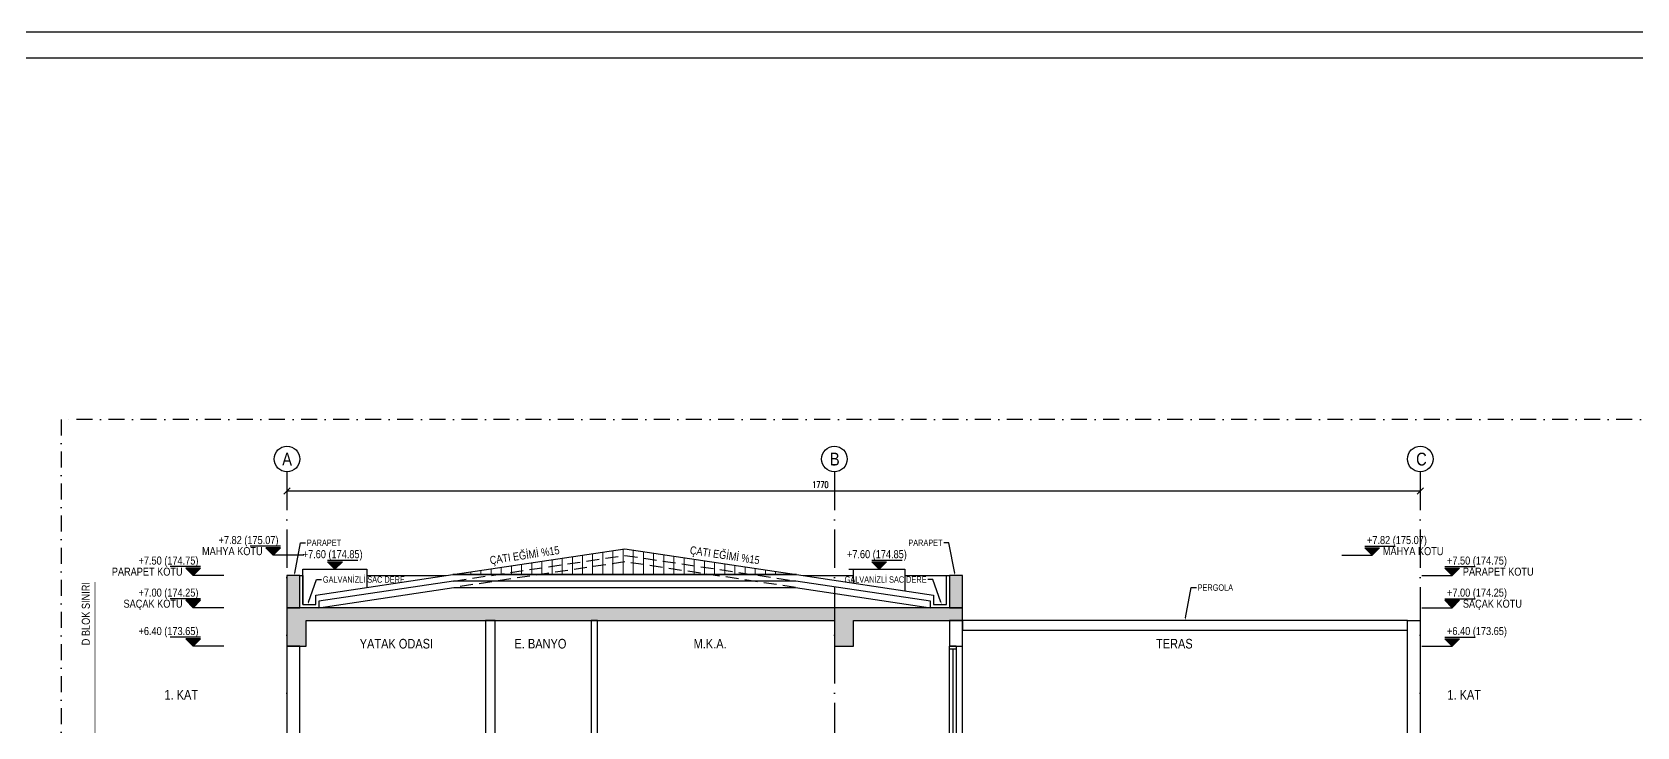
# Model space of a CAD drawing. Header units: millimetres. Extents: x 82776 to 137242, y 11666 to 27998.
# Drawn here: x 106024 to 108530, y 13581 to 14666 of the extents above; entities that cross this region are included whole.
import ezdxf
from ezdxf import colors
from ezdxf.entities.mleader import LeaderData, LeaderLine
from ezdxf.enums import TextEntityAlignment as Align
from ezdxf.math import Vec2, Vec3

# ---------------------------------------------------------------- set-up
doc = ezdxf.new("R2010")
doc.units = ezdxf.units.MM
for name, pattern in [('( Hidden )', [0.375, 0.25, -0.125]), ('ACAD_ISO03W100', [30, 12, -18]), ('ACAD_ISO10W100', [18, 12, -3, 0, -3]), ('DASHDOT', [1, 0.5, -0.25, 0, -0.25])]:
    doc.linetypes.add(name, pattern=pattern)
doc.layers.add('0_IFC_Blok Sınırı', color=32, linetype='ACAD_ISO03W100', lineweight=0)
for name, color, linetype in [('0_IFC_Concrete Trace', 253, '( Hidden )'), ('0_IFC_Dimension_Exterior_50', 253, 'Continuous'), ('0_IFC_Elevation_3', 21, 'Continuous'), ('0_IFC_Elevation_4', 11, 'Continuous'), ('0_IFC_Elevation_5', 252, 'Continuous'), ('0_IFC_Grid', 14, 'ACAD_ISO10W100'), ('0_IFC_Grid_Text_100', 14, 'Continuous'), ('0_IFC_Hatch', 250, 'Continuous'), ('0_IFC_Hatch_Structure', 251, 'Continuous'), ('0_IFC_Legend_Viewport', 7, 'Continuous'), ('0_IFC_Notation_Level_50', 160, 'Continuous'), ('0_IFC_Notation_Section_50', 10, 'Continuous'), ('0_IFC_Room_Text(No)_50', 12, 'Continuous'), ('0_IFC_Steelsection', 20, 'Continuous'), ('0_IFC_Text_Explanation_50', 231, 'Continuous'), ('1_IFC_Concrete_Section', 50, 'Continuous'), ('2_IFC_Wall', 130, 'Continuous'), ('3_IFC_Window', 136, 'Continuous'), ('4_IFC_Kaplama', 55, 'Continuous')]:
    doc.layers.add(name, color=color, linetype=linetype)
doc.styles.add('IFC_TEXT', font='ARIALN.TTF')
doc.styles.add('IFC_TEXT_DIM', font='romans.shx', dxfattribs={"width": 0.7})
doc.dimstyles.new('IFC_Dim50', dxfattribs={"dimtxt": 10, "dimasz": 10, "dimexe": 0.00125, "dimexo": 0.000625, "dimgap": 5, "dimtad": 1, "dimdec": 4, "dimrnd": 0.5, "dimzin": 9, "dimtxsty": 'IFC_TEXT_DIM', "dimblk": 'OBLIQUE', "dimcen": -2.5, "dimclrd": 256, "dimclre": 256, "dimclrt": 256, "dimazin": 0, "dimtfac": 1, "dimtdec": 4, "dimtix": 1, "dimtmove": 1, "dimatfit": 3, "dimfxl": 5, "dimfxlon": 1, "dimtfillclr": 256, "dimlwd": -1, "dimlwe": 5, "dimarcsym": 0})

# ---------------------------------------------------------------- blocks, each defined once
blk = doc.blocks.new('*U2471')
at = {"layer": '0_IFC_Legend_Viewport', "transparency": 33554687}
blk.add_lwpolyline([(-3420.8, 2920), (0, 2920), (0, 0), (-3420.8, 0)], close=True, dxfattribs=at)
at = {"style": 'IFC_TEXT'}
for tag, p in [('PAFTA', (-2537.4, 17.9)), ('KOT', (-1159.1, 18)), ('OLCEK', (-110.4, 17.9))]:
    blk.add_attdef(tag, p, '', height=35, dxfattribs=at)
blk = doc.blocks.new('*U365')
blk.add_wipeout([(-50, 0), (-50, -10), (230, -10), (230, 0)]).dxf.layer = '3_IFC_Window'
at = {"layer": '3_IFC_Window'}
blk.add_lwpolyline([(-50, 0), (-50, -10), (230, -10), (230, 0)], close=True, dxfattribs=at)
for points in [[(-45, 0), (-45, -10)], [(225, 0), (225, -10)], [(230, 0), (230, -10)], [(225, -5), (-45, -5)]]:
    blk.add_lwpolyline(points, dxfattribs=at)
blk = doc.blocks.new('D_1-1 KST_ALTLIK')
at = {"layer": '0_IFC_Hatch', "lineweight": 0}
h = blk.add_hatch(dxfattribs=at)
h.set_pattern_fill('LINE', color=256, scale=5, angle=90)
h.set_pattern_definition([(90, (-106254.084, -12717.086), (-15.875, 1e-15), [])])
h.paths.add_polyline_path([(795.7, 1101.6), (259.3, 1101.6), (527.5, 1141.8)])
at = {"layer": '0_IFC_Concrete Trace', "linetype": '( Hidden )', "ltscale": 80}
for points in [[(260, 1091.6), (527.5, 1131.7), (795, 1091.6)], [(794.3, 1081.6), (527.5, 1121.6), (260.7, 1081.6)]]:
    blk.add_lwpolyline(points, dxfattribs=at)
at = {"layer": '0_IFC_Elevation_3'}
for points in [[(795.7, 1101.6), (259.3, 1101.6), (527.5, 1141.8)], [(1055, 1015), (1750, 1015), (1750, 1030), (1055, 1030)]]:
    blk.add_lwpolyline(points, close=True, dxfattribs=at)
at = {"layer": '0_IFC_Elevation_4'}
for points in [[(25, 1055), (25, 1110), (125, 1110), (125, 1081.5)], [(885, 1088.2), (885, 1110), (965, 1110), (965, 1076.2)]]:
    blk.add_lwpolyline(points, dxfattribs=at)
at = {"layer": '0_IFC_Elevation_5'}
for points in [[(125, 1100), (248.5, 1100)], [(739.1, 1100), (739.1, 1100)], [(806.5, 1100), (885, 1100)], [(965, 1100), (1030, 1100)]]:
    blk.add_lwpolyline(points, dxfattribs=at)
at = {"layer": '0_IFC_Steelsection'}
blk.add_lwpolyline([(50, 1050), (260.7, 1081.6), (794.3, 1081.6), (1005, 1050), (1005, 1060.1), (795, 1091.6), (260, 1091.6), (50, 1060.1)], close=True, dxfattribs=at)
at = {"layer": '1_IFC_Concrete_Section'}
for points in [[(0, 1050), (20, 1050), (20, 1100), (0, 1100)], [(1035, 1050), (1055, 1050), (1055, 1100), (1035, 1100)]]:
    blk.add_lwpolyline(points, close=True, dxfattribs=at)
at = {"layer": '2_IFC_Wall'}
for points in [[(325, 1030), (310, 1030), (310, 700), (325, 700)], [(485, 1030), (475, 1030), (475, 700), (485, 700)], [(1750, 1030), (1770, 1030), (1770, 790), (1750, 790)], [(20, 990), (0, 990), (0, 700), (20, 700)]]:
    blk.add_lwpolyline(points, close=True, dxfattribs=at)
at = {"layer": '4_IFC_Kaplama', "transparency": 33554687}
blk.add_lwpolyline([(20, 1100), (25, 1100), (25, 1055), (45, 1055), (45, 1069.5), (259.3, 1101.6), (795.7, 1101.6), (1010, 1069.5), (1010, 1055), (1030, 1055), (1030, 1100), (1035, 1100)], dxfattribs=at)
at = {"xscale": -1, "rotation": 270}
blk.add_blockref('*U365', (1045, 760), dxfattribs=at)
at = {"layer": '0_IFC_Hatch_Structure'}
h = blk.add_hatch(dxfattribs=at)
h.set_pattern_fill('ANSI33', color=256, angle=180)
h.set_pattern_definition([(225, (-106513.936, -12717.086), (4.49012806, -4.49012806), []), (225, (-106518.426, -12717.086), (4.49012806, -4.49012806), [3.175, -1.5875])])
h.paths.add_polyline_path([(1035, 1050), (1055, 1050), (1055, 1100), (1035, 1100)])
h.paths.add_polyline_path([(0, 990), (30, 990), (30, 1030), (855, 1030), (855, 990), (885, 990), (885, 1030), (1055, 1030), (1055, 1050), (0, 1050)])
h.paths.add_polyline_path([(0, 1050), (20, 1050), (20, 1100), (0, 1100)])
h.paths.add_polyline_path([(1750, 650), (1770, 650), (1770, 790), (1750, 790)])
at = {"layer": '0_IFC_Elevation_5'}
blk.add_lwpolyline([(1055, 710), (1055, 990)], dxfattribs=at)
at = {"layer": '1_IFC_Concrete_Section'}
blk.add_lwpolyline([(0, 990), (30, 990), (30, 1030), (855, 1030), (855, 990), (885, 990), (885, 1030), (1055, 1030), (1055, 1050), (0, 1050)], close=True, dxfattribs=at)
at = {"layer": '2_IFC_Wall'}
blk.add_lwpolyline([(1055, 1030), (1035, 1030), (1035, 990), (1055, 990)], close=True, dxfattribs=at)
blk = doc.blocks.new('0_IFC_ROOM_SEC_50')
at = {"layer": '0_IFC_Room_Text(No)_50', "style": 'IFC_TEXT'}
for tag, height, p in [('ROOM_NAME', 15, (10.2, -26.2)), ('ROOM_NUMBER', 10, (10.2, -7.2))]:
    blk.add_attdef(tag, text='', height=height, dxfattribs=at).set_placement(p, align=Align.MIDDLE_CENTER)
blk = doc.blocks.new('0_IFC_AXIS_TEXT_100')
at = {"layer": '0_IFC_Grid_Text_100'}
blk.add_circle((0, 1000), 1000, dxfattribs=at)
at = {"layer": '0_IFC_Grid_Text_100', "style": 'IFC_TEXT'}
blk.add_attdef('AXIS_NO', text='', height=1000, dxfattribs=at).set_placement((0, 993), align=Align.MIDDLE_CENTER)
blk = doc.blocks.new('_Oblique')
at = {"color": 0, "linetype": 'ByBlock', "lineweight": -2}
blk.add_line((-0.5, -0.5), (0.5, 0.5), dxfattribs=at)
blk = doc.blocks.new('*D2427')
at = {"layer": '0_IFC_Dimension_Exterior_50', "lineweight": 5, "transparency": 16777216}
for p, q in [((-1225, 30), (-1225, 30)), ((545, 30), (545, 30))]:
    blk.add_line(p, q, dxfattribs=at)
at = {"layer": '0_IFC_Dimension_Exterior_50', "transparency": 16777216}
blk.add_line((545, 30), (-1225, 30), dxfattribs=at)
at = {"layer": 'Defpoints', "color": 0, "transparency": 16777216}
for p in [(-1225, 30), (-1225, 30), (545, 30)]:
    blk.add_point(p, dxfattribs=at)
at = {"layer": '0_IFC_Dimension_Exterior_50', "transparency": 16777216, "xscale": 10, "yscale": 10, "zscale": 10, "rotation": 180}
blk.add_blockref('_Oblique', (-1225, 30), dxfattribs=at)
at = {"layer": '0_IFC_Dimension_Exterior_50', "transparency": 16777216, "xscale": 10, "yscale": 10, "zscale": 10}
blk.add_blockref('_Oblique', (545, 30), dxfattribs=at)
at = {"layer": '0_IFC_Dimension_Exterior_50', "transparency": 16777216, "insert": (-391.8, 40), "char_height": 10, "attachment_point": 5, "style": 'IFC_TEXT_DIM'}
blk.add_mtext('1770', dxfattribs=at)
blk = doc.blocks.new('0_IFC_NOT_RUDELEVEL_50_N')
at = {"layer": '0_IFC_Notation_Level_50'}
h = blk.add_hatch(color=256, dxfattribs=at)
h.dxf.hatch_style = 1
h.paths.add_polyline_path([(-201.6, 201.6), (201.6, 201.6), (0, 0)])
for p, q in [((-834.4, 0), (0, 0)), ((-201.6, 246.4), (627.2, 246.4))]:
    blk.add_line(p, q, dxfattribs=at)
blk.add_lwpolyline([(-201.6, 201.6), (201.6, 201.6), (0, 0), (-201.6, 201.6)], dxfattribs=at)
at = {"layer": '0_IFC_Notation_Level_50', "style": 'IFC_TEXT'}
blk.add_attdef('LEVEL', (-201.6, 302.4), '', height=280, dxfattribs=at)
blk = doc.blocks.new('*U2452')
ref = blk.add_blockref('0_IFC_NOT_RUDELEVEL_50_N', (-125, 1182), dxfattribs=dict(xscale=0.057142857142768, yscale=0.057142857142768, zscale=0.057142857142768))
ref.add_attrib('LEVEL', '+7.82 (175.07)', (-133.2, 1199.3), dxfattribs={"layer": '0_IFC_Notation_Level_50', "height": 12.5, "style": 'IFC_TEXT'})
ref = blk.add_blockref('0_IFC_NOT_RUDELEVEL_50_N', (0, 1150), dxfattribs=dict(xscale=0.057142857142768, yscale=0.057142857142768, zscale=0.057142857142768))
ref.add_attrib('LEVEL', '+7.50 (174.75)', (-8.2, 1167.3), dxfattribs={"layer": '0_IFC_Notation_Level_50', "height": 12.5, "style": 'IFC_TEXT'})
ref = blk.add_blockref('0_IFC_NOT_RUDELEVEL_50_N', (0, 1100), dxfattribs=dict(xscale=0.057142857142768, yscale=0.057142857142768, zscale=0.057142857142768))
ref.add_attrib('LEVEL', '+7.00 (174.25)', (-8.2, 1117.3), dxfattribs={"layer": '0_IFC_Notation_Level_50', "height": 12.5, "style": 'IFC_TEXT'})
ref = blk.add_blockref('0_IFC_NOT_RUDELEVEL_50_N', (0, 1040), dxfattribs=dict(xscale=0.057142857142768, yscale=0.057142857142768, zscale=0.057142857142768))
ref.add_attrib('LEVEL', '+6.40 (173.65)', (-8.2, 1057.3), dxfattribs={"layer": '0_IFC_Notation_Level_50', "height": 12.5, "style": 'IFC_TEXT'})
at = {"layer": '0_IFC_Notation_Level_50', "char_height": 12.5, "attachment_point": 1, "style": 'IFC_TEXT'}
for s, insert in [('MAHYA KOTU', (-108.5, 1194.5)), ('PARAPET KOTU', (16.5, 1162.5)), ('SAÇAK KOTU', (16.5, 1112.5))]:
    blk.add_mtext_dynamic_manual_height_columns(s, width=128.311, gutter_width=12.5, heights=[0], dxfattribs=dict(at, insert=insert))
at = {"layer": '0_IFC_Text_Explanation_50', "insert": (18.6, 964.1), "char_height": 15, "attachment_point": 5, "style": 'IFC_TEXT'}
blk.add_mtext_dynamic_manual_height_columns('\\pxt4;1. KAT', width=215.825, gutter_width=125, heights=[0], dxfattribs=at)
blk = doc.blocks.new('*U2453')
ref = blk.add_blockref('0_IFC_NOT_RUDELEVEL_50_N', (125, 1182), dxfattribs=dict(xscale=-0.057142857142768, yscale=0.057142857142768, zscale=0.057142857142768))
ref.add_attrib('LEVEL', '+7.82 (175.07)', (39.7, 1199.3), dxfattribs={"layer": '0_IFC_Notation_Level_50', "height": 12.5, "style": 'IFC_TEXT'})
ref = blk.add_blockref('0_IFC_NOT_RUDELEVEL_50_N', (0, 1150), dxfattribs=dict(xscale=-0.057142857142768, yscale=0.057142857142768, zscale=0.057142857142768))
ref.add_attrib('LEVEL', '+7.50 (174.75)', (-85.3, 1167.3), dxfattribs={"layer": '0_IFC_Notation_Level_50', "height": 12.5, "style": 'IFC_TEXT'})
ref = blk.add_blockref('0_IFC_NOT_RUDELEVEL_50_N', (0, 1100), dxfattribs=dict(xscale=-0.057142857142768, yscale=0.057142857142768, zscale=0.057142857142768))
ref.add_attrib('LEVEL', '+7.00 (174.25)', (-85.3, 1117.3), dxfattribs={"layer": '0_IFC_Notation_Level_50', "height": 12.5, "style": 'IFC_TEXT'})
ref = blk.add_blockref('0_IFC_NOT_RUDELEVEL_50_N', (0, 1040), dxfattribs=dict(xscale=-0.057142857142768, yscale=0.057142857142768, zscale=0.057142857142768))
ref.add_attrib('LEVEL', '+6.40 (173.65)', (-85.3, 1057.3), dxfattribs={"layer": '0_IFC_Notation_Level_50', "height": 12.5, "style": 'IFC_TEXT'})
at = {"layer": '0_IFC_Notation_Level_50', "char_height": 12.5, "attachment_point": 3, "style": 'IFC_TEXT'}
for s, insert in [('MAHYA KOTU', (108.5, 1194.5)), ('PARAPET KOTU', (-16.5, 1162.5)), ('SAÇAK KOTU', (-16.5, 1112.5))]:
    blk.add_mtext_dynamic_manual_height_columns(s, width=128.311, gutter_width=12.5, heights=[0], dxfattribs=dict(at, insert=insert))
at = {"layer": '0_IFC_Text_Explanation_50', "insert": (-18.6, 964.1), "char_height": 15, "attachment_point": 5, "style": 'IFC_TEXT'}
blk.add_mtext_dynamic_manual_height_columns('\\pxt4;1. KAT', width=215.825, gutter_width=125, heights=[0], dxfattribs=at)
blk = doc.blocks.new('D_1-1 KST_YAZI')
ref = blk.add_blockref('0_IFC_ROOM_SEC_50', (170.3, 1020))
ref.add_attrib('ROOM_NAME', 'YATAK ODASI', dxfattribs={"layer": '0_IFC_Room_Text(No)_50', "height": 15, "style": 'IFC_TEXT'}).set_placement((170.9, 993.8), align=Align.MIDDLE_CENTER)
ref = blk.add_blockref('0_IFC_ROOM_SEC_50', (395.3, 1020))
ref.add_attrib('ROOM_NAME', 'E. BANYO', dxfattribs={"layer": '0_IFC_Room_Text(No)_50', "height": 15, "style": 'IFC_TEXT'}).set_placement((395.9, 993.8), align=Align.MIDDLE_CENTER)
ref = blk.add_blockref('0_IFC_ROOM_SEC_50', (660.3, 1020))
ref.add_attrib('ROOM_NAME', 'M.K.A.', dxfattribs={"layer": '0_IFC_Room_Text(No)_50', "height": 15, "style": 'IFC_TEXT'}).set_placement((660.9, 993.8), align=Align.MIDDLE_CENTER)
ref = blk.add_blockref('0_IFC_ROOM_SEC_50', (1385.3, 1020))
ref.add_attrib('ROOM_NAME', 'TERAS', dxfattribs={"layer": '0_IFC_Room_Text(No)_50', "height": 15, "style": 'IFC_TEXT'}).set_placement((1385.9, 993.8), align=Align.MIDDLE_CENTER)
at = {"layer": '0_IFC_Text_Explanation_50', "char_height": 12.5, "style": 'IFC_TEXT'}
for insert, attachment_point, rotation in [((315.9, 1130), 1, 8.5736), ((739.1, 1130), 3, 351.4264)]:
    blk.add_mtext_dynamic_manual_height_columns('ÇATI EĞİMİ %15', width=167.351, gutter_width=12.5, heights=[0], dxfattribs=dict(at, insert=insert, attachment_point=attachment_point, rotation=rotation))
at = {"layer": '0_IFC_Text_Explanation_50'}
ml = blk.add_multileader_mtext('Standard', dxfattribs=at)
ml.set_content('PARAPET', color=256, style='IFC_TEXT')
ml.set_leader_properties()
ml.build(insert=Vec2(0, 0))
ctx = ml.context
ctx.base_point, ctx.char_height, ctx.plane_origin = Vec3(29.1, 1151.3), 10, Vec3(11.4, 1100)
notes = []
notes.append((ctx, [(0, (1, 1, 0), (21.1, 1151.3), (1, 0), 8, [(0, [(11.4, 1100)], 0, [])])]))
ctx.mtext.insert, ctx.mtext.flow_direction = Vec3(31.1, 1156.3), 5
ml = blk.add_multileader_mtext('Standard', dxfattribs=at)
ml.set_content('PARAPET', color=256, style='IFC_TEXT')
ml.set_leader_properties()
ml.build(insert=Vec2(0, 0))
ctx = ml.context
ctx.base_point, ctx.char_height, ctx.plane_origin = Vec3(969.5, 1151.3), 10, Vec3(1043.6, 1100)
ctx.text_align_type = 2
notes.append((ctx, [(0, (1, 1, 0), (1033.9, 1151.3), (-1, 0), 8, [(0, [(1043.6, 1100)], 0, [])])]))
ctx.mtext.insert, ctx.mtext.rotation, ctx.mtext.alignment, ctx.mtext.flow_direction = Vec3(1023.9, 1156.3), 6.283185, 3, 5
ml = blk.add_multileader_mtext('Standard', dxfattribs=at)
ml.set_content('GALVANİZLİ SAC DERE', color=256, style='IFC_TEXT')
ml.set_leader_properties()
ml.build(insert=Vec2(0, 0))
ctx = ml.context
ctx.base_point, ctx.char_height, ctx.plane_origin = Vec3(54.1, 1093.9), 10, Vec3(36.4, 1055)
notes.append((ctx, [(0, (1, 1, 0), (46.1, 1093.9), (1, 0), 8, [(0, [(32.5, 1055)], 0, [])])]))
ctx.mtext.insert, ctx.mtext.flow_direction = Vec3(56.1, 1099), 5
ml = blk.add_multileader_mtext('Standard', dxfattribs=at)
ml.set_content('GALVANİZLİ SAC DERE', color=256, style='IFC_TEXT')
ml.set_leader_properties()
ml.build(insert=Vec2(0, 0))
ctx = ml.context
ctx.base_point, ctx.char_height, ctx.plane_origin = Vec3(870.2, 1093.9), 10, Vec3(1018.6, 1055)
ctx.text_align_type = 2
notes.append((ctx, [(0, (1, 1, 0), (1008.9, 1093.9), (-1, 0), 8, [(0, [(1022.5, 1055)], 0, [])])]))
ctx.mtext.insert, ctx.mtext.rotation, ctx.mtext.alignment, ctx.mtext.flow_direction = Vec3(998.9, 1099), 6.283185, 3, 5
ml = blk.add_multileader_mtext('Standard', dxfattribs=at)
ml.set_content('PERGOLA', color=256, style='IFC_TEXT')
ml.set_leader_properties()
ml.build(insert=Vec2(0, 0))
ctx = ml.context
ctx.base_point, ctx.char_height, ctx.plane_origin = Vec3(1420.3, 1081.3), 10, Vec3(1402.5, 1030)
notes.append((ctx, [(0, (1, 1, 0), (1412.3, 1081.3), (1, 0), 8, [(0, [(1402.5, 1030)], 0, [])])]))
ctx.mtext.insert, ctx.mtext.flow_direction = Vec3(1422.3, 1086.4), 5
for ctx, leaders in notes:
    for number, flags, end, landing, length, lines in leaders:
        leader = LeaderData()
        leader.index, (leader.has_last_leader_line, leader.has_dogleg_vector, leader.attachment_direction) = number, flags
        leader.last_leader_point, leader.dogleg_vector, leader.dogleg_length = Vec3(end), Vec3(landing), length
        for number, points, colour, breaks in lines:
            line = LeaderLine()
            line.index, line.vertices, line.color, line.breaks = number, Vec3.list(points), colors.encode_raw_color(colour), breaks
            leader.lines.append(line)
        ctx.leaders.append(leader)
blk = doc.blocks.new('D BLOK_GR2_AKS')
at = {"layer": '0_IFC_Grid', "ltscale": 5}
for points in [[(-1225, 60), (-1225, -1355)], [(-370, 60), (-370, -1355)], [(545, 60), (545, -1355)]]:
    blk.add_lwpolyline(points, dxfattribs=at)
ref = blk.add_blockref('0_IFC_AXIS_TEXT_100', (-1225, 60), dxfattribs=dict(xscale=0.02, yscale=0.02, zscale=0.02, rotation=359.9935031037731))
ref.add_attrib('AXIS_NO', 'A', dxfattribs={"layer": '0_IFC_Grid_Text_100', "height": 20, "rotation": 359.9935031, "style": 'IFC_TEXT'}).set_placement((-1224.8204, 79.8543), align=Align.MIDDLE_CENTER)
ref = blk.add_blockref('0_IFC_AXIS_TEXT_100', (-370, 60), dxfattribs=dict(xscale=0.02, yscale=0.02, zscale=0.02, rotation=359.9935031037731))
ref.add_attrib('AXIS_NO', 'B', dxfattribs={"layer": '0_IFC_Grid_Text_100', "height": 20, "rotation": 359.9935031, "style": 'IFC_TEXT'}).set_placement((-369.42476, 79.85425), align=Align.MIDDLE_CENTER)
ref = blk.add_blockref('0_IFC_AXIS_TEXT_100', (545, 60), dxfattribs=dict(xscale=0.02, yscale=0.02, zscale=0.02, rotation=359.9935031037731))
ref.add_attrib('AXIS_NO', 'C', dxfattribs={"layer": '0_IFC_Grid_Text_100', "height": 20, "rotation": 359.9935031, "style": 'IFC_TEXT'}).set_placement((546.78943, 79.85412), align=Align.MIDDLE_CENTER)
at = {"layer": '0_IFC_Dimension_Exterior_50'}
dim = blk.add_linear_dim(base=(-1225, 30), p1=(545, 30), p2=(-1225, 30), angle=180, dimstyle='IFC_Dim50', dxfattribs=at)
dim.commit()
dim.dimension.update_dxf_attribs({"geometry": '*D2427', "text_midpoint": (-391.78816, 30), "dimtype": 128})
blk = doc.blocks.new('D BLOK_1-1 KST')
at = {"layer": '0_IFC_Blok Sınırı', "ltscale": 0.3, "const_width": 1}
blk.add_lwpolyline([(-2145, 80), (-2145, 1430)], dxfattribs=at)
blk.add_blockref('D_1-1 KST_ALTLIK', (-1845, 340))
at = {"layer": '0_IFC_Blok Sınırı', "insert": (-2165.4, 1430), "char_height": 12.5, "attachment_point": 3, "rotation": 90, "style": 'IFC_TEXT'}
blk.add_mtext_dynamic_manual_height_columns('D BLOK SINIRI', width=126.891, gutter_width=12.5, heights=[0], dxfattribs=at)
at = {"layer": '0_IFC_Notation_Section_50', "linetype": 'DASHDOT', "ltscale": 50}
blk.add_lwpolyline([(1057.7, 80), (1057.7, 1684), (-2197.6, 1684), (-2197.6, 80)], close=True, dxfattribs=at)
for name, p in [('D BLOK_GR2_AKS', (-620, 1542.1)), ('*U2453', (-1991.5, 290)), ('D_1-1 KST_YAZI', (-1845, 340)), ('*U2452', (-25, 290))]:
    blk.add_blockref(name, p)
ref = blk.add_blockref('0_IFC_NOT_RUDELEVEL_50_N', (-1770, 1450), dxfattribs=dict(xscale=0.0571428571427681, yscale=0.0571428571427681, zscale=0.0571428571427681))
ref.add_attrib('LEVEL', '+7.60 (174.85)', (-1820.4, 1467.3), dxfattribs={"layer": '0_IFC_Notation_Level_50', "height": 12.5, "style": 'IFC_TEXT'})
ref = blk.add_blockref('0_IFC_NOT_RUDELEVEL_50_N', (-920, 1450), dxfattribs=dict(xscale=0.0571428571427681, yscale=0.0571428571427681, zscale=0.0571428571427681))
ref.add_attrib('LEVEL', '+7.60 (174.85)', (-970.4, 1467.3), dxfattribs={"layer": '0_IFC_Notation_Level_50', "height": 12.5, "style": 'IFC_TEXT'})

msp = doc.modelspace()

# ---------------------------------------------------------------- linework, layer by layer
msp.add_lwpolyline([(82776.4, 14665.6), (82776.4, 11665.6), (130001, 11665.6), (130001, 14665.6)], close=True)

# ---------------------------------------------------------------- block references
msp.add_blockref('*U2471', (109399.9, 11705.6))

# ---------------------------------------------------------------- next in the draw order: block references
msp.add_blockref('D BLOK_1-1 KST', (108267.1, 12377.1))

doc.saveas('drawing.dxf')
